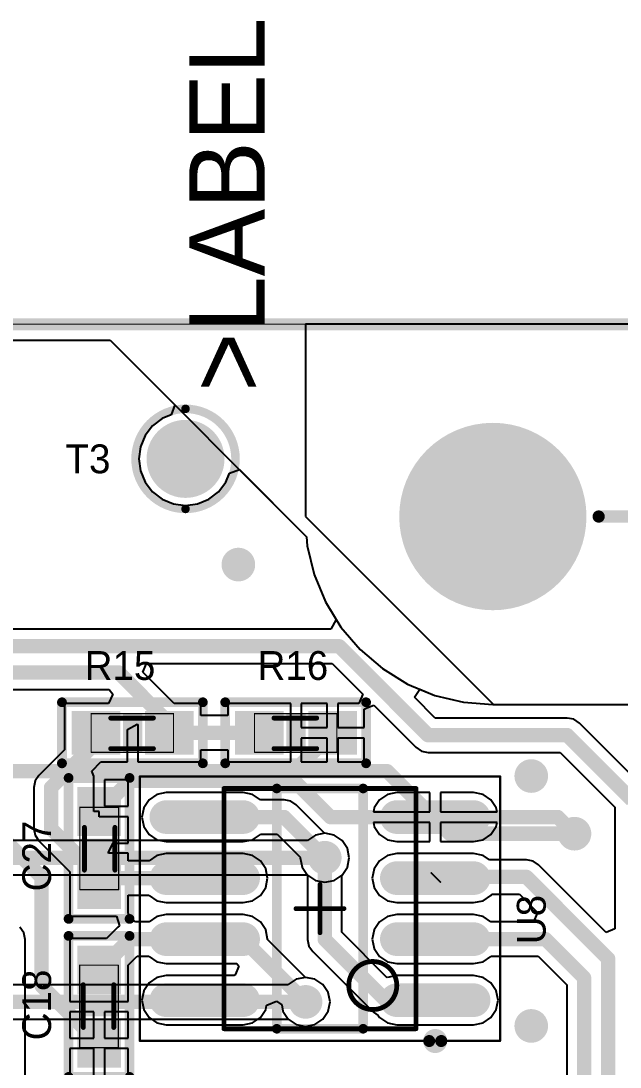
# Model space of a CAD drawing. Header units: millimetres. Extents: x 59 to 152, y 30 to 146.
# Drawn here: x 126.17 to 138.65, y 124.54 to 146.31 of the extents above; entities that cross this region are included whole.
import ezdxf

# ---------------------------------------------------------------- set-up
doc = ezdxf.new("R2010")
doc.units = ezdxf.units.MM
for name, color, linetype in [('BottomLayer', 5, 'Continuous'), ('BottomSolder', 6, 'Continuous'), ('KeepOutLayer', 6, 'Continuous'), ('Mechanical1', 6, 'Continuous'), ('Mechanical13', 56, 'Continuous'), ('Mechanical15', 56, 'Continuous'), ('Mechanical16', 56, 'Continuous'), ('Mechanical3', 76, 'Continuous'), ('Mechanical6', 56, 'Continuous'), ('MultiLayer', 9, 'Continuous'), ('PadHoleLayer', 156, 'Continuous'), ('TopLayer', 1, 'Continuous'), ('TopOverlay', 2, 'Continuous'), ('TopPaste', 8, 'Continuous'), ('TopSolder', 216, 'Continuous'), ('ViaHoleLayer', 16, 'Continuous')]:
    doc.layers.add(name, color=color, linetype=linetype)

# ---------------------------------------------------------------- blocks, each defined once
blk = doc.blocks.new('C0603_190')
at = {"layer": 'Mechanical16'}
for points, const_width in [([(-0.85, 0.406), (0.864, 0.406)], 0.0254), ([(-0.85, 0.406), (-0.85, -0.4)], 0.0254), ([(-0.432, 0.33), (0.457, 0.33)], 0.102), ([(0.864, 0.406), (0.864, -0.4)], 0.0254), ([(-0.85, -0.4), (0.864, -0.4)], 0.0254), ([(-0.432, -0.306), (0.457, -0.306)], 0.102)]:
    blk.add_lwpolyline(points, dxfattribs=dict(at, const_width=const_width))
for points, const_width in [([(-0.856, 0.406, 1), (-0.844, 0.406, 1)], 0.0127), ([(-0.856, 0.406, 1), (-0.844, 0.406, 1)], 0.0127), ([(-0.457, 0.33, 1), (-0.407, 0.33, 1)], 0.0508), ([(0.432, 0.33, 1), (0.483, 0.33, 1)], 0.0508), ([(0.857, 0.406, 1), (0.87, 0.406, 1)], 0.0127), ([(0.857, 0.406, 1), (0.87, 0.406, 1)], 0.0127), ([(-0.856, -0.4, 1), (-0.844, -0.4, 1)], 0.0127), ([(-0.856, -0.4, 1), (-0.844, -0.4, 1)], 0.0127), ([(-0.457, -0.306, 1), (-0.407, -0.306, 1)], 0.0508), ([(0.432, -0.306, 1), (0.483, -0.306, 1)], 0.0508), ([(0.857, -0.4, 1), (0.87, -0.4, 1)], 0.0127), ([(0.857, -0.4, 1), (0.87, -0.4, 1)], 0.0127)]:
    blk.add_lwpolyline(points, format="xyb", close=True, dxfattribs=dict(at, const_width=const_width))
for points in [[(-0.837, -0.4), (-0.431, -0.4), (-0.837, 0.406), (-0.431, 0.406)], [(0.433, -0.4), (0.839, -0.4), (0.433, 0.406), (0.839, 0.406)]]:
    blk.add_solid(points, dxfattribs=at)
at = {"layer": 'Mechanical6'}
blk.add_solid([(-0.2, -0.4), (0.203, -0.4), (-0.2, 0.406), (0.203, 0.406)], dxfattribs=at)
at = {"layer": 'TopLayer'}
for points in [[(-1.219, -0.406), (-0.305, -0.406), (-1.219, 0.406), (-0.305, 0.406)], [(0.305, -0.406), (1.219, -0.406), (0.305, 0.406), (1.219, 0.406)]]:
    blk.add_solid(points, dxfattribs=at)
at = {"layer": 'TopOverlay', "const_width": 0.203}
for points in [[(-1.46, 0.635), (1.473, 0.635)], [(-1.46, 0.635), (-1.46, -0.635)], [(1.473, 0.635), (1.473, -0.635)], [(-1.46, -0.635), (1.473, -0.635)]]:
    blk.add_lwpolyline(points, dxfattribs=at)
at = {"layer": 'TopOverlay', "const_width": 0.102}
for points in [[(-1.511, 0.635, 1), (-1.41, 0.635, 1)], [(-1.511, 0.635, 1), (-1.41, 0.635, 1)], [(1.422, 0.635, 1), (1.524, 0.635, 1)], [(1.422, 0.635, 1), (1.524, 0.635, 1)], [(-1.511, -0.635, 1), (-1.41, -0.635, 1)], [(-1.511, -0.635, 1), (-1.41, -0.635, 1)], [(1.422, -0.635, 1), (1.524, -0.635, 1)], [(1.422, -0.635, 1), (1.524, -0.635, 1)]]:
    blk.add_lwpolyline(points, format="xyb", close=True, dxfattribs=at)
at = {"layer": 'TopPaste'}
for points in [[(-1.219, -0.406), (-0.305, -0.406), (-1.219, 0.406), (-0.305, 0.406)], [(0.305, -0.406), (1.219, -0.406), (0.305, 0.406), (1.219, 0.406)]]:
    blk.add_solid(points, dxfattribs=at)
at = {"layer": 'TopSolder'}
for points in [[(-1.269, -0.456), (-0.255, -0.456), (-1.269, 0.456), (-0.255, 0.456)], [(0.255, -0.456), (1.269, -0.456), (0.255, 0.456), (1.269, 0.456)]]:
    blk.add_solid(points, dxfattribs=at)
blk = doc.blocks.new('C0603_199')
at = {"layer": 'Mechanical16'}
for points, const_width in [([(0.864, 0.406), (-0.85, 0.406)], 0.0254), ([(-0.85, -0.4), (-0.85, 0.406)], 0.0254), ([(0.457, 0.33), (-0.432, 0.33)], 0.102), ([(0.864, -0.4), (0.864, 0.406)], 0.0254), ([(0.864, -0.4), (-0.85, -0.4)], 0.0254), ([(0.457, -0.306), (-0.432, -0.306)], 0.102)]:
    blk.add_lwpolyline(points, dxfattribs=dict(at, const_width=const_width))
for points, const_width in [([(-0.856, 0.406, 1), (-0.844, 0.406, 1)], 0.0127), ([(-0.856, 0.406, 1), (-0.844, 0.406, 1)], 0.0127), ([(-0.457, 0.33, 1), (-0.407, 0.33, 1)], 0.0508), ([(0.432, 0.33, 1), (0.483, 0.33, 1)], 0.0508), ([(0.857, 0.406, 1), (0.87, 0.406, 1)], 0.0127), ([(0.857, 0.406, 1), (0.87, 0.406, 1)], 0.0127), ([(-0.856, -0.4, 1), (-0.844, -0.4, 1)], 0.0127), ([(-0.856, -0.4, 1), (-0.844, -0.4, 1)], 0.0127), ([(-0.457, -0.306, 1), (-0.407, -0.306, 1)], 0.0508), ([(0.432, -0.306, 1), (0.483, -0.306, 1)], 0.0508), ([(0.857, -0.4, 1), (0.87, -0.4, 1)], 0.0127), ([(0.857, -0.4, 1), (0.87, -0.4, 1)], 0.0127)]:
    blk.add_lwpolyline(points, format="xyb", close=True, dxfattribs=dict(at, const_width=const_width))
for points in [[(-0.838, -0.399), (-0.432, -0.399), (-0.838, 0.408), (-0.432, 0.408)], [(0.432, -0.399), (0.838, -0.399), (0.432, 0.408), (0.838, 0.408)]]:
    blk.add_solid(points, dxfattribs=at)
at = {"layer": 'Mechanical6'}
blk.add_solid([(-0.2, -0.4), (0.203, -0.4), (-0.2, 0.406), (0.203, 0.406)], dxfattribs=at)
at = {"layer": 'TopLayer'}
for points in [[(-1.219, -0.406), (-0.305, -0.406), (-1.219, 0.406), (-0.305, 0.406)], [(0.305, -0.406), (1.219, -0.406), (0.305, 0.406), (1.219, 0.406)]]:
    blk.add_solid(points, dxfattribs=at)
at = {"layer": 'TopOverlay', "const_width": 0.203}
for points in [[(1.473, 0.635), (-1.46, 0.635)], [(-1.46, -0.635), (-1.46, 0.635)], [(1.473, -0.635), (1.473, 0.635)], [(1.473, -0.635), (-1.46, -0.635)]]:
    blk.add_lwpolyline(points, dxfattribs=at)
at = {"layer": 'TopOverlay', "const_width": 0.102}
for points in [[(-1.511, 0.635, 1), (-1.41, 0.635, 1)], [(-1.511, 0.635, 1), (-1.41, 0.635, 1)], [(1.422, 0.635, 1), (1.524, 0.635, 1)], [(1.422, 0.635, 1), (1.524, 0.635, 1)], [(-1.511, -0.635, 1), (-1.41, -0.635, 1)], [(-1.511, -0.635, 1), (-1.41, -0.635, 1)], [(1.422, -0.635, 1), (1.524, -0.635, 1)], [(1.422, -0.635, 1), (1.524, -0.635, 1)]]:
    blk.add_lwpolyline(points, format="xyb", close=True, dxfattribs=at)
at = {"layer": 'TopPaste'}
for points in [[(-1.219, -0.406), (-0.305, -0.406), (-1.219, 0.406), (-0.305, 0.406)], [(0.305, -0.406), (1.219, -0.406), (0.305, 0.406), (1.219, 0.406)]]:
    blk.add_solid(points, dxfattribs=at)
at = {"layer": 'TopSolder'}
for points in [[(-1.269, -0.456), (-0.255, -0.456), (-1.269, 0.456), (-0.255, 0.456)], [(0.255, -0.456), (1.269, -0.456), (0.255, 0.456), (1.269, 0.456)]]:
    blk.add_solid(points, dxfattribs=at)
blk = doc.blocks.new('R0603_267')
at = {"layer": 'Mechanical16'}
for points, const_width in [([(-0.85, 0.406), (-0.85, -0.4)], 0.0254), ([(0.864, 0.406), (-0.85, 0.406)], 0.0254), ([(0.457, 0.33), (-0.432, 0.33)], 0.102), ([(0.864, 0.406), (0.864, -0.4)], 0.0254), ([(0.864, -0.4), (-0.85, -0.4)], 0.0254), ([(0.457, -0.306), (-0.432, -0.306)], 0.102)]:
    blk.add_lwpolyline(points, dxfattribs=dict(at, const_width=const_width))
for points, const_width in [([(-0.856, 0.406, 1), (-0.844, 0.406, 1)], 0.0127), ([(-0.856, 0.406, 1), (-0.844, 0.406, 1)], 0.0127), ([(-0.457, 0.33, 1), (-0.407, 0.33, 1)], 0.0508), ([(0.432, 0.33, 1), (0.483, 0.33, 1)], 0.0508), ([(0.857, 0.406, 1), (0.87, 0.406, 1)], 0.0127), ([(0.857, 0.406, 1), (0.87, 0.406, 1)], 0.0127), ([(-0.856, -0.4, 1), (-0.844, -0.4, 1)], 0.0127), ([(-0.856, -0.4, 1), (-0.844, -0.4, 1)], 0.0127), ([(-0.457, -0.306, 1), (-0.407, -0.306, 1)], 0.0508), ([(0.432, -0.306, 1), (0.483, -0.306, 1)], 0.0508), ([(0.857, -0.4, 1), (0.87, -0.4, 1)], 0.0127), ([(0.857, -0.4, 1), (0.87, -0.4, 1)], 0.0127)]:
    blk.add_lwpolyline(points, format="xyb", close=True, dxfattribs=dict(at, const_width=const_width))
for points in [[(-0.838, -0.399), (-0.431, -0.399), (-0.838, 0.407), (-0.431, 0.407)], [(0.432, -0.399), (0.839, -0.399), (0.432, 0.407), (0.839, 0.407)]]:
    blk.add_solid(points, dxfattribs=at)
at = {"layer": 'Mechanical6'}
blk.add_solid([(-0.2, -0.4), (0.203, -0.4), (-0.2, 0.406), (0.203, 0.406)], dxfattribs=at)
at = {"layer": 'TopLayer'}
for points in [[(-1.219, -0.406), (-0.305, -0.406), (-1.219, 0.406), (-0.305, 0.406)], [(0.305, -0.406), (1.219, -0.406), (0.305, 0.406), (1.219, 0.406)]]:
    blk.add_solid(points, dxfattribs=at)
at = {"layer": 'TopOverlay', "const_width": 0.203}
for points in [[(-1.46, 0.635), (-1.46, -0.635)], [(1.473, 0.635), (-1.46, 0.635)], [(1.473, 0.635), (1.473, -0.635)], [(1.473, -0.635), (-1.46, -0.635)]]:
    blk.add_lwpolyline(points, dxfattribs=at)
at = {"layer": 'TopOverlay', "const_width": 0.102}
for points in [[(-1.511, 0.635, 1), (-1.41, 0.635, 1)], [(-1.511, 0.635, 1), (-1.41, 0.635, 1)], [(1.422, 0.635, 1), (1.524, 0.635, 1)], [(1.422, 0.635, 1), (1.524, 0.635, 1)], [(-1.511, -0.635, 1), (-1.41, -0.635, 1)], [(-1.511, -0.635, 1), (-1.41, -0.635, 1)], [(1.422, -0.635, 1), (1.524, -0.635, 1)], [(1.422, -0.635, 1), (1.524, -0.635, 1)]]:
    blk.add_lwpolyline(points, format="xyb", close=True, dxfattribs=at)
at = {"layer": 'TopPaste'}
for points in [[(-1.219, -0.406), (-0.305, -0.406), (-1.219, 0.406), (-0.305, 0.406)], [(0.305, -0.406), (1.219, -0.406), (0.305, 0.406), (1.219, 0.406)]]:
    blk.add_solid(points, dxfattribs=at)
at = {"layer": 'TopSolder'}
for points in [[(-1.269, -0.456), (-0.255, -0.456), (-1.269, 0.456), (-0.255, 0.456)], [(0.255, -0.456), (1.269, -0.456), (0.255, 0.456), (1.269, 0.456)]]:
    blk.add_solid(points, dxfattribs=at)
blk = doc.blocks.new('R0603_268')
at = {"layer": 'Mechanical16'}
for points, const_width in [([(-0.85, 0.406), (-0.85, -0.4)], 0.0254), ([(0.864, 0.406), (-0.85, 0.406)], 0.0254), ([(0.457, 0.33), (-0.432, 0.33)], 0.102), ([(0.864, 0.406), (0.864, -0.4)], 0.0254), ([(0.864, -0.4), (-0.85, -0.4)], 0.0254), ([(0.457, -0.306), (-0.432, -0.306)], 0.102)]:
    blk.add_lwpolyline(points, dxfattribs=dict(at, const_width=const_width))
for points, const_width in [([(-0.856, 0.406, 1), (-0.844, 0.406, 1)], 0.0127), ([(-0.856, 0.406, 1), (-0.844, 0.406, 1)], 0.0127), ([(-0.457, 0.33, 1), (-0.407, 0.33, 1)], 0.0508), ([(0.432, 0.33, 1), (0.483, 0.33, 1)], 0.0508), ([(0.857, 0.406, 1), (0.87, 0.406, 1)], 0.0127), ([(0.857, 0.406, 1), (0.87, 0.406, 1)], 0.0127), ([(-0.856, -0.4, 1), (-0.844, -0.4, 1)], 0.0127), ([(-0.856, -0.4, 1), (-0.844, -0.4, 1)], 0.0127), ([(-0.457, -0.306, 1), (-0.407, -0.306, 1)], 0.0508), ([(0.432, -0.306, 1), (0.483, -0.306, 1)], 0.0508), ([(0.857, -0.4, 1), (0.87, -0.4, 1)], 0.0127), ([(0.857, -0.4, 1), (0.87, -0.4, 1)], 0.0127)]:
    blk.add_lwpolyline(points, format="xyb", close=True, dxfattribs=dict(at, const_width=const_width))
for points in [[(-0.838, -0.4), (-0.432, -0.4), (-0.838, 0.406), (-0.432, 0.406)], [(0.432, -0.4), (0.838, -0.4), (0.432, 0.406), (0.838, 0.406)]]:
    blk.add_solid(points, dxfattribs=at)
at = {"layer": 'Mechanical6'}
blk.add_solid([(-0.2, -0.4), (0.203, -0.4), (-0.2, 0.406), (0.203, 0.406)], dxfattribs=at)
at = {"layer": 'TopLayer'}
for points in [[(-1.219, -0.406), (-0.305, -0.406), (-1.219, 0.406), (-0.305, 0.406)], [(0.305, -0.406), (1.219, -0.406), (0.305, 0.406), (1.219, 0.406)]]:
    blk.add_solid(points, dxfattribs=at)
at = {"layer": 'TopOverlay', "const_width": 0.203}
for points in [[(-1.46, 0.635), (-1.46, -0.635)], [(1.473, 0.635), (-1.46, 0.635)], [(1.473, 0.635), (1.473, -0.635)], [(1.473, -0.635), (-1.46, -0.635)]]:
    blk.add_lwpolyline(points, dxfattribs=at)
at = {"layer": 'TopOverlay', "const_width": 0.102}
for points in [[(-1.511, 0.635, 1), (-1.41, 0.635, 1)], [(-1.511, 0.635, 1), (-1.41, 0.635, 1)], [(1.422, 0.635, 1), (1.524, 0.635, 1)], [(1.422, 0.635, 1), (1.524, 0.635, 1)], [(-1.511, -0.635, 1), (-1.41, -0.635, 1)], [(-1.511, -0.635, 1), (-1.41, -0.635, 1)], [(1.422, -0.635, 1), (1.524, -0.635, 1)], [(1.422, -0.635, 1), (1.524, -0.635, 1)]]:
    blk.add_lwpolyline(points, format="xyb", close=True, dxfattribs=at)
at = {"layer": 'TopPaste'}
for points in [[(-1.219, -0.406), (-0.305, -0.406), (-1.219, 0.406), (-0.305, 0.406)], [(0.305, -0.406), (1.219, -0.406), (0.305, 0.406), (1.219, 0.406)]]:
    blk.add_solid(points, dxfattribs=at)
at = {"layer": 'TopSolder'}
for points in [[(-1.269, -0.456), (-0.255, -0.456), (-1.269, 0.456), (-0.255, 0.456)], [(0.255, -0.456), (1.269, -0.456), (0.255, 0.456), (1.269, 0.456)]]:
    blk.add_solid(points, dxfattribs=at)
blk = doc.blocks.new('SMD_15R_303')
at = {"layer": 'TopLayer', "const_width": 0.762}
blk.add_lwpolyline([(-0.381, 0, 1), (0.381, 0, 1)], format="xyb", close=True, dxfattribs=at)
at = {"layer": 'TopOverlay'}
for points, const_width in [([(1.041, 0, 1), (-1.041, 0, 1)], 0.178), ([(-1.086, 0, 1), (-0.997, 0, 1)], 0.0889), ([(0.997, 0, 1), (1.086, 0, 1)], 0.0889)]:
    blk.add_lwpolyline(points, format="xyb", close=True, dxfattribs=dict(at, const_width=const_width))
at = {"layer": 'TopPaste', "const_width": 0.762}
blk.add_lwpolyline([(-0.381, 0, 1), (0.381, 0, 1)], format="xyb", close=True, dxfattribs=at)
at = {"layer": 'TopSolder', "const_width": 0.812}
blk.add_lwpolyline([(-0.406, 0, 1), (0.406, 0, 1)], format="xyb", close=True, dxfattribs=at)
at = {"layer": 'Mechanical3'}
blk.add_text('>LABEL', height=1.5748, dxfattribs=at).set_placement((1.397, -1.651))
blk = doc.blocks.new('ADI_R_8_N_310')
at = {"layer": 'Mechanical13', "const_width": 0.1}
for points in [[(2, 2.5), (-2, 2.5)], [(-2, 2.5), (-2, -2.5)], [(2, 2.5), (2, -2.5)], [(2, -2.5), (-2, -2.5)]]:
    blk.add_lwpolyline(points, dxfattribs=at)
at = {"layer": 'Mechanical13'}
for points, const_width in [([(-2.025, 2.5, 1), (-1.975, 2.5, 1)], 0.05), ([(-2.025, 2.5, 1), (-1.975, 2.5, 1)], 0.05), ([(1.975, 2.5, 1), (2.025, 2.5, 1)], 0.05), ([(1.975, 2.5, 1), (2.025, 2.5, 1)], 0.05), ([(-0.6, 1.6, 1), (-1.6, 1.6, 1)], 0.1), ([(-1.625, 1.6, 1), (-1.575, 1.6, 1)], 0.05), ([(-0.625, 1.6, 1), (-0.575, 1.6, 1)], 0.05), ([(-2.025, -2.5, 1), (-1.975, -2.5, 1)], 0.05), ([(-2.025, -2.5, 1), (-1.975, -2.5, 1)], 0.05), ([(1.975, -2.5, 1), (2.025, -2.5, 1)], 0.05), ([(1.975, -2.5, 1), (2.025, -2.5, 1)], 0.05)]:
    blk.add_lwpolyline(points, format="xyb", close=True, dxfattribs=dict(at, const_width=const_width))
at = {"layer": 'Mechanical15'}
for points, const_width in [([(3.75, 2.75), (-3.75, 2.75)], 0.05), ([(-3.75, 2.75), (-3.75, -2.75)], 0.05), ([(3.75, 2.75), (3.75, -2.75)], 0.05), ([(0, 0.5), (0, -0.5)], 0.1), ([(0.5, 0), (-0.5, 0)], 0.1), ([(3.75, -2.75), (-3.75, -2.75)], 0.05)]:
    blk.add_lwpolyline(points, dxfattribs=dict(at, const_width=const_width))
for points, const_width in [([(-3.762, 2.75, 1), (-3.738, 2.75, 1)], 0.025), ([(-3.762, 2.75, 1), (-3.738, 2.75, 1)], 0.025), ([(3.738, 2.75, 1), (3.762, 2.75, 1)], 0.025), ([(3.738, 2.75, 1), (3.762, 2.75, 1)], 0.025), ([(-0.025, 0.5, 1), (0.025, 0.5, 1)], 0.05), ([(-0.525, 0, 1), (-0.475, 0, 1)], 0.05), ([(0.475, 0, 1), (0.525, 0, 1)], 0.05), ([(-0.025, -0.5, 1), (0.025, -0.5, 1)], 0.05), ([(-3.762, -2.75, 1), (-3.738, -2.75, 1)], 0.025), ([(-3.762, -2.75, 1), (-3.738, -2.75, 1)], 0.025), ([(3.738, -2.75, 1), (3.762, -2.75, 1)], 0.025), ([(3.738, -2.75, 1), (3.762, -2.75, 1)], 0.025)]:
    blk.add_lwpolyline(points, format="xyb", close=True, dxfattribs=dict(at, const_width=const_width))
at = {"layer": 'TopLayer', "const_width": 0.6}
for points in [[(-3.2, 1.905), (-1.6, 1.905)], [(1.6, 1.905), (3.2, 1.905)], [(-3.2, 0.635), (-1.6, 0.635)], [(1.6, 0.635), (3.2, 0.635)], [(-3.2, -0.635), (-1.6, -0.635)], [(1.6, -0.635), (3.2, -0.635)], [(-3.2, -1.905), (-1.6, -1.905)], [(1.6, -1.905), (3.2, -1.905)]]:
    blk.add_lwpolyline(points, dxfattribs=at)
at = {"layer": 'TopLayer', "const_width": 0.3}
for points in [[(-3.35, 1.905, 1), (-3.05, 1.905, 1)], [(-1.75, 1.905, 1), (-1.45, 1.905, 1)], [(1.45, 1.905, 1), (1.75, 1.905, 1)], [(3.05, 1.905, 1), (3.35, 1.905, 1)], [(-3.35, 0.635, 1), (-3.05, 0.635, 1)], [(-1.75, 0.635, 1), (-1.45, 0.635, 1)], [(1.45, 0.635, 1), (1.75, 0.635, 1)], [(3.05, 0.635, 1), (3.35, 0.635, 1)], [(-3.35, -0.635, 1), (-3.05, -0.635, 1)], [(-1.75, -0.635, 1), (-1.45, -0.635, 1)], [(1.45, -0.635, 1), (1.75, -0.635, 1)], [(3.05, -0.635, 1), (3.35, -0.635, 1)], [(-3.35, -1.905, 1), (-3.05, -1.905, 1)], [(-1.75, -1.905, 1), (-1.45, -1.905, 1)], [(1.45, -1.905, 1), (1.75, -1.905, 1)], [(3.05, -1.905, 1), (3.35, -1.905, 1)]]:
    blk.add_lwpolyline(points, format="xyb", close=True, dxfattribs=at)
at = {"layer": 'TopOverlay'}
for points, const_width in [([(-2.275, 2.755, 1), (-2.525, 2.755, 1)], 0.25), ([(-2.588, 2.755, 1), (-2.463, 2.755, 1)], 0.125), ([(-2.337, 2.755, 1), (-2.213, 2.755, 1)], 0.125), ([(-0.95, 2.5, 1), (-0.85, 2.5, 1)], 0.1), ([(-0.95, 2.5, 1), (-0.85, 2.5, 1)], 0.1), ([(0.85, 2.5, 1), (0.95, 2.5, 1)], 0.1), ([(0.85, 2.5, 1), (0.95, 2.5, 1)], 0.1), ([(-0.95, -2.5, 1), (-0.85, -2.5, 1)], 0.1), ([(-0.95, -2.5, 1), (-0.85, -2.5, 1)], 0.1), ([(0.85, -2.5, 1), (0.95, -2.5, 1)], 0.1), ([(0.85, -2.5, 1), (0.95, -2.5, 1)], 0.1)]:
    blk.add_lwpolyline(points, format="xyb", close=True, dxfattribs=dict(at, const_width=const_width))
at = {"layer": 'TopOverlay', "const_width": 0.2}
for points in [[(0.9, 2.5), (-0.9, 2.5)], [(-0.9, 2.5), (-0.9, -2.5)], [(0.9, 2.5), (0.9, -2.5)], [(0.9, -2.5), (-0.9, -2.5)]]:
    blk.add_lwpolyline(points, dxfattribs=at)
at = {"layer": 'TopPaste', "const_width": 0.6}
for points in [[(-3.2, 1.905), (-1.6, 1.905)], [(1.6, 1.905), (3.2, 1.905)], [(-3.2, 0.635), (-1.6, 0.635)], [(1.6, 0.635), (3.2, 0.635)], [(-3.2, -0.635), (-1.6, -0.635)], [(1.6, -0.635), (3.2, -0.635)], [(-3.2, -1.905), (-1.6, -1.905)], [(1.6, -1.905), (3.2, -1.905)]]:
    blk.add_lwpolyline(points, dxfattribs=at)
at = {"layer": 'TopPaste', "const_width": 0.3}
for points in [[(-3.35, 1.905, 1), (-3.05, 1.905, 1)], [(-1.75, 1.905, 1), (-1.45, 1.905, 1)], [(1.45, 1.905, 1), (1.75, 1.905, 1)], [(3.05, 1.905, 1), (3.35, 1.905, 1)], [(-3.35, 0.635, 1), (-3.05, 0.635, 1)], [(-1.75, 0.635, 1), (-1.45, 0.635, 1)], [(1.45, 0.635, 1), (1.75, 0.635, 1)], [(3.05, 0.635, 1), (3.35, 0.635, 1)], [(-3.35, -0.635, 1), (-3.05, -0.635, 1)], [(-1.75, -0.635, 1), (-1.45, -0.635, 1)], [(1.45, -0.635, 1), (1.75, -0.635, 1)], [(3.05, -0.635, 1), (3.35, -0.635, 1)], [(-3.35, -1.905, 1), (-3.05, -1.905, 1)], [(-1.75, -1.905, 1), (-1.45, -1.905, 1)], [(1.45, -1.905, 1), (1.75, -1.905, 1)], [(3.05, -1.905, 1), (3.35, -1.905, 1)]]:
    blk.add_lwpolyline(points, format="xyb", close=True, dxfattribs=at)
at = {"layer": 'TopSolder', "const_width": 0.7}
for points in [[(-3.2, 1.905), (-1.6, 1.905)], [(1.6, 1.905), (3.2, 1.905)], [(-3.2, 0.635), (-1.6, 0.635)], [(1.6, 0.635), (3.2, 0.635)], [(-3.2, -0.635), (-1.6, -0.635)], [(1.6, -0.635), (3.2, -0.635)], [(-3.2, -1.905), (-1.6, -1.905)], [(1.6, -1.905), (3.2, -1.905)]]:
    blk.add_lwpolyline(points, dxfattribs=at)
at = {"layer": 'TopSolder', "const_width": 0.35}
for points in [[(-3.375, 1.905, 1), (-3.025, 1.905, 1)], [(-1.775, 1.905, 1), (-1.425, 1.905, 1)], [(1.425, 1.905, 1), (1.775, 1.905, 1)], [(3.025, 1.905, 1), (3.375, 1.905, 1)], [(-3.375, 0.635, 1), (-3.025, 0.635, 1)], [(-1.775, 0.635, 1), (-1.425, 0.635, 1)], [(1.425, 0.635, 1), (1.775, 0.635, 1)], [(3.025, 0.635, 1), (3.375, 0.635, 1)], [(-3.375, -0.635, 1), (-3.025, -0.635, 1)], [(-1.775, -0.635, 1), (-1.425, -0.635, 1)], [(1.425, -0.635, 1), (1.775, -0.635, 1)], [(3.025, -0.635, 1), (3.375, -0.635, 1)], [(-3.375, -1.905, 1), (-3.025, -1.905, 1)], [(-1.775, -1.905, 1), (-1.425, -1.905, 1)], [(1.425, -1.905, 1), (1.775, -1.905, 1)], [(3.025, -1.905, 1), (3.375, -1.905, 1)]]:
    blk.add_lwpolyline(points, format="xyb", close=True, dxfattribs=at)

msp = doc.modelspace()

# ---------------------------------------------------------------- linework, layer by layer
at = {"layer": 'BottomLayer'}
for p, q in [((140, 140), (132.1, 140)), ((132.1, 140), (132.1, 136)), ((70.9, 139.667), (128.033, 139.667)), ((128.033, 139.667), (132.121, 135.579)), ((132.1, 136), (136, 132.1)), ((132.121, 135.579), (132.136, 135.388)), ((132.136, 135.388), (132.279, 134.791)), ((132.279, 134.791), (132.514, 134.224)), ((132.514, 134.224), (132.835, 133.701)), ((132.835, 133.701), (133.234, 133.234)), ((133.234, 133.234), (133.701, 132.835)), ((133.701, 132.835), (134.224, 132.514)), ((134.224, 132.514), (134.791, 132.279)), ((134.791, 132.279), (135.388, 132.136)), ((135.388, 132.136), (136, 132.088)), ((136, 132.1), (136, 132.088)), ((136, 132.088), (139.988, 132.088)), ((136, 132.088), (139.1, 132.088)), ((132.305, 129.371), (132.14, 129.26)), ((132.5, 129.41), (132.305, 129.371)), ((132.695, 129.371), (132.5, 129.41)), ((132.86, 129.26), (132.695, 129.371)), ((132.137, 129.257), (120.763, 129.257)), ((132.14, 129.26), (132.137, 129.257)), ((132.971, 129.095), (132.86, 129.26)), ((133.01, 128.9), (132.971, 129.095)), ((132.971, 128.705), (133.01, 128.9)), ((132.86, 128.54), (132.971, 128.705)), ((120.763, 128.543), (132.137, 128.543)), ((132.137, 128.543), (132.14, 128.54)), ((132.14, 128.54), (132.305, 128.429)), ((132.695, 128.429), (132.86, 128.54)), ((132.305, 128.429), (132.5, 128.39)), ((132.5, 128.39), (132.695, 128.429)), ((131.905, 126.371), (131.74, 126.26)), ((132.1, 126.41), (131.905, 126.371)), ((132.295, 126.371), (132.1, 126.41)), ((132.46, 126.26), (132.295, 126.371)), ((131.737, 126.257), (120.263, 126.257)), ((131.74, 126.26), (131.737, 126.257)), ((132.571, 126.095), (132.46, 126.26)), ((132.61, 125.9), (132.571, 126.095)), ((132.571, 125.705), (132.61, 125.9)), ((132.46, 125.54), (132.571, 125.705)), ((120.263, 125.543), (131.737, 125.543)), ((131.737, 125.543), (131.74, 125.54)), ((131.74, 125.54), (131.905, 125.429)), ((131.905, 125.429), (132.1, 125.39)), ((132.1, 125.39), (132.295, 125.429)), ((132.295, 125.429), (132.46, 125.54))]:
    msp.add_line(p, q, dxfattribs=at)
for points, const_width in [([(135.05, 136, 1), (136.95, 136, 1)], 1.9), ([(130.55, 135, 1), (130.85, 135, 1)], 0.3), ([(133.725, 130.7, 1), (133.875, 130.7, 1)], 0.15), ([(133.725, 130.7, 1), (133.875, 130.7, 1)], 0.15), ([(136.65, 130.6, 1), (136.95, 130.6, 1)], 0.3), ([(135.025, 129.4, 1), (135.175, 129.4, 1)], 0.15), ([(135.025, 129.4, 1), (135.175, 129.4, 1)], 0.15), ([(137.55, 129.4, 1), (137.85, 129.4, 1)], 0.3), ([(137.625, 129.4, 1), (137.775, 129.4, 1)], 0.15), ([(132.35, 128.9, 1), (132.65, 128.9, 1)], 0.3), ([(132.425, 128.9, 1), (132.575, 128.9, 1)], 0.15), ([(131.95, 125.9, 1), (132.25, 125.9, 1)], 0.3), ([(132.025, 125.9, 1), (132.175, 125.9, 1)], 0.15), ([(136.65, 125.4, 1), (136.95, 125.4, 1)], 0.3)]:
    msp.add_lwpolyline(points, format="xyb", close=True, dxfattribs=dict(at, const_width=const_width))
at = {"layer": 'BottomLayer', "const_width": 0.3}
for points in [[(124.6, 130.7), (133.8, 130.7)], [(133.8, 130.7), (135.1, 129.4)], [(135.1, 129.4), (137.7, 129.4)], [(120.4, 128.9), (132.5, 128.9)], [(119.9, 125.9), (132.1, 125.9)]]:
    msp.add_lwpolyline(points, dxfattribs=at)
at = {"layer": 'BottomSolder'}
for points, const_width in [([(135.025, 136, 1), (136.975, 136, 1)], 1.95), ([(130.525, 135, 1), (130.875, 135, 1)], 0.35), ([(136.625, 130.6, 1), (136.975, 130.6, 1)], 0.35), ([(137.525, 129.4, 1), (137.875, 129.4, 1)], 0.35), ([(132.325, 128.9, 1), (132.675, 128.9, 1)], 0.35), ([(131.925, 125.9, 1), (132.275, 125.9, 1)], 0.35), ([(136.625, 125.4, 1), (136.975, 125.4, 1)], 0.35)]:
    msp.add_lwpolyline(points, format="xyb", close=True, dxfattribs=dict(at, const_width=const_width))
at = {"layer": 'KeepOutLayer', "const_width": 0.254}
msp.add_lwpolyline([(60, 140), (140, 140)], dxfattribs=at)
at = {"layer": 'Mechanical1', "const_width": 0.02}
msp.add_lwpolyline([(85, 140), (140, 140)], dxfattribs=at)
at = {"layer": 'Mechanical13', "const_width": 0.254}
msp.add_lwpolyline([(138.204, 136), (147.254, 136)], dxfattribs=at)
at = {"layer": 'Mechanical13', "const_width": 0.127}
msp.add_lwpolyline([(138.14, 136, 1), (138.267, 136, 1)], format="xyb", close=True, dxfattribs=at)
at = {"layer": 'MultiLayer'}
for points, const_width in [([(135.05, 136, 1), (136.95, 136, 1)], 1.9), ([(130.55, 135, 1), (130.85, 135, 1)], 0.3), ([(136.65, 130.6, 1), (136.95, 130.6, 1)], 0.3), ([(137.55, 129.4, 1), (137.85, 129.4, 1)], 0.3), ([(132.35, 128.9, 1), (132.65, 128.9, 1)], 0.3), ([(131.95, 125.9, 1), (132.25, 125.9, 1)], 0.3), ([(136.65, 125.4, 1), (136.95, 125.4, 1)], 0.3)]:
    msp.add_lwpolyline(points, format="xyb", close=True, dxfattribs=dict(at, const_width=const_width))
at = {"layer": 'PadHoleLayer', "const_width": 1.7}
msp.add_lwpolyline([(135.15, 136, 1), (136.85, 136, 1)], format="xyb", close=True, dxfattribs=at)
at = {"layer": 'TopLayer'}
for p, q in [((140, 140), (132.1, 140)), ((132.1, 140), (132.1, 136)), ((70.9, 139.667), (128.033, 139.667)), ((128.033, 139.667), (129.378, 138.322)), ((129.378, 138.322), (129.3, 138.117)), ((129.115, 138.04), (128.914, 137.886)), ((129.3, 138.117), (129.115, 138.04)), ((128.914, 137.886), (128.76, 137.685)), ((128.76, 137.685), (128.663, 137.451)), ((128.663, 137.451), (128.63, 137.2)), ((128.63, 137.2), (128.663, 136.949)), ((128.663, 136.949), (128.76, 136.715)), ((130.517, 136.9), (130.722, 136.978)), ((130.722, 136.978), (132.121, 135.579)), ((128.76, 136.715), (128.914, 136.514)), ((130.286, 136.514), (130.44, 136.715)), ((130.44, 136.715), (130.517, 136.9)), ((128.914, 136.514), (129.115, 136.36)), ((130.085, 136.36), (130.286, 136.514)), ((129.115, 136.36), (129.349, 136.263)), ((129.851, 136.263), (130.085, 136.36)), ((129.349, 136.263), (129.6, 136.23)), ((129.6, 136.23), (129.851, 136.263)), ((132.1, 136), (136, 132.1)), ((132.121, 135.579), (132.136, 135.388)), ((132.136, 135.388), (132.279, 134.791)), ((132.279, 134.791), (132.514, 134.224)), ((132.514, 134.224), (132.739, 133.857)), ((132.739, 133.857), (132.627, 133.657)), ((132.627, 133.657), (106.562, 133.657)), ((128.708, 132.758), (128.785, 132.943)), ((128.785, 132.943), (132.652, 132.943)), ((132.652, 132.943), (133.289, 132.306)), ((129.36, 132.106), (128.708, 132.758)), ((119.124, 132.4), (128.013, 132.4)), ((128.013, 132.4), (128.086, 132.306)), ((134.365, 132.239), (134.479, 132.409)), ((134.479, 132.409), (134.791, 132.279)), ((128.086, 132.306), (127.994, 132.106)), ((133.289, 132.306), (133.206, 132.106)), ((134.798, 131.807), (134.365, 132.239)), ((134.791, 132.279), (135.388, 132.136)), ((127.994, 132.106), (127.081, 132.106)), ((127.081, 132.106), (127.081, 131.147)), ((129.919, 132.106), (129.36, 132.106)), ((129.919, 131.857), (129.919, 132.106)), ((131.795, 132.106), (130.481, 132.106)), ((130.481, 132.106), (130.481, 131.857)), ((131.795, 130.894), (131.795, 132.106)), ((132.552, 132.106), (132.005, 132.106)), ((132.005, 132.106), (132.005, 131.61)), ((132.552, 131.61), (132.552, 132.106)), ((133.166, 132.106), (132.772, 132.106)), ((132.772, 132.106), (132.772, 131.61)), ((133.171, 132.106), (133.166, 132.106)), ((133.206, 132.106), (133.171, 132.106)), ((133.171, 132.106), (133.171, 132.106)), ((133.319, 131.993), (133.379, 132.018)), ((133.319, 131.958), (133.319, 131.993)), ((133.319, 131.953), (133.319, 131.958)), ((133.319, 131.958), (133.319, 131.958)), ((133.319, 131.61), (133.319, 131.953)), ((133.379, 132.018), (133.519, 132.076)), ((133.519, 132.076), (134.398, 131.198)), ((135.388, 132.136), (136, 132.088)), ((136, 132.1), (136, 132.088)), ((136, 132.088), (139.988, 132.088)), ((136, 132.088), (139.667, 132.088)), ((130.481, 131.857), (129.919, 131.857)), ((137.55, 131.807), (134.798, 131.807)), ((137.687, 131.78), (137.55, 131.807)), ((137.802, 131.702), (137.687, 131.78)), ((128.395, 131.571), (128.595, 131.678)), ((128.395, 130.894), (128.395, 131.571)), ((128.595, 131.678), (128.605, 131.671)), ((128.605, 131.671), (128.605, 130.894)), ((132.005, 131.61), (132.552, 131.61)), ((132.772, 131.61), (133.319, 131.61)), ((139.152, 130.352), (137.802, 131.702)), ((132.552, 131.39), (132.005, 131.39)), ((132.005, 131.39), (132.005, 130.894)), ((132.552, 130.894), (132.552, 131.39)), ((133.319, 131.39), (132.772, 131.39)), ((132.772, 131.39), (132.772, 130.894)), ((133.319, 130.894), (133.319, 131.39)), ((127.081, 131.147), (126.548, 130.614)), ((129.919, 130.894), (129.919, 131.143)), ((129.919, 131.143), (130.481, 131.143)), ((130.481, 131.143), (130.481, 130.894)), ((134.398, 131.198), (134.513, 131.12)), ((134.513, 131.12), (134.65, 131.093)), ((134.65, 131.093), (137.402, 131.093)), ((137.402, 131.093), (138.543, 129.952)), ((127.647, 130.704), (127.836, 130.894)), ((127.836, 130.894), (128.395, 130.894)), ((128.605, 130.894), (129.919, 130.894)), ((130.481, 130.894), (131.795, 130.894)), ((132.005, 130.894), (132.552, 130.894)), ((132.772, 130.894), (133.319, 130.894)), ((127.69, 130.599), (127.647, 130.704)), ((126.47, 130.499), (126.443, 130.362)), ((126.548, 130.614), (126.47, 130.499)), ((127.69, 129.862), (127.69, 130.599)), ((128.406, 130.519), (127.91, 130.519)), ((127.91, 130.519), (127.91, 129.972)), ((128.406, 129.972), (128.406, 130.519)), ((126.443, 130.362), (126.443, 129.503)), ((129.005, 130.217), (128.84, 130.106)), ((129.2, 130.256), (129.005, 130.217)), ((130.8, 130.256), (129.2, 130.256)), ((130.995, 130.217), (130.8, 130.256)), ((131.16, 130.106), (130.995, 130.217)), ((133.805, 130.217), (133.64, 130.106)), ((134, 130.256), (133.805, 130.217)), ((134.69, 130.256), (134, 130.256)), ((134.69, 129.856), (134.69, 130.256)), ((135.6, 130.256), (134.91, 130.256)), ((134.91, 130.256), (134.91, 129.856)), ((135.795, 130.217), (135.6, 130.256)), ((135.96, 130.106), (135.795, 130.217)), ((127.91, 129.972), (128.406, 129.972)), ((128.84, 130.106), (128.729, 129.941)), ((131.163, 130.103), (131.16, 130.106)), ((131.654, 130.103), (131.163, 130.103)), ((131.791, 130.076), (131.654, 130.103)), ((131.906, 129.998), (131.791, 130.076)), ((132.496, 129.409), (131.906, 129.998)), ((133.64, 130.106), (133.529, 129.941)), ((136.071, 129.941), (135.96, 130.106)), ((127.8, 129.862), (127.69, 129.862)), ((127.8, 129.752), (127.8, 129.862)), ((128.406, 129.752), (127.8, 129.752)), ((128.406, 129.205), (128.406, 129.752)), ((128.729, 129.941), (128.69, 129.746)), ((128.69, 129.746), (128.729, 129.551)), ((133.529, 129.941), (133.512, 129.856)), ((133.512, 129.856), (134.69, 129.856)), ((134.91, 129.856), (136.088, 129.856)), ((136.088, 129.856), (136.071, 129.941)), ((138.543, 129.952), (138.543, 127.423)), ((128.729, 129.551), (128.84, 129.386)), ((134.69, 129.636), (133.512, 129.636)), ((133.512, 129.636), (133.529, 129.551)), ((133.529, 129.551), (133.64, 129.386)), ((134.69, 129.236), (134.69, 129.636)), ((136.088, 129.636), (134.91, 129.636)), ((134.91, 129.636), (134.91, 129.236)), ((135.96, 129.386), (136.071, 129.551)), ((136.071, 129.551), (136.088, 129.636)), ((126.443, 129.503), (126.47, 129.367)), ((126.47, 129.367), (126.548, 129.251)), ((128.84, 129.386), (129.005, 129.275)), ((130.995, 129.275), (131.16, 129.386)), ((131.16, 129.386), (131.163, 129.389)), ((131.163, 129.389), (131.506, 129.389)), ((131.506, 129.389), (131.991, 128.904)), ((132.5, 129.41), (132.496, 129.409)), ((132.695, 129.371), (132.5, 129.41)), ((132.86, 129.26), (132.695, 129.371)), ((133.64, 129.386), (133.805, 129.275)), ((135.795, 129.275), (135.96, 129.386)), ((126.548, 129.251), (127.194, 128.605)), ((127.988, 129.005), (128.095, 129.205)), ((128.095, 129.205), (128.406, 129.205)), ((129.005, 129.275), (129.2, 129.236)), ((129.2, 129.236), (130.8, 129.236)), ((130.8, 129.236), (130.995, 129.275)), ((132.971, 129.095), (132.86, 129.26)), ((133.01, 128.9), (132.971, 129.095)), ((133.805, 129.275), (134, 129.236)), ((134, 129.236), (134.69, 129.236)), ((134.91, 129.236), (135.6, 129.236)), ((135.6, 129.236), (135.795, 129.275)), ((127.994, 128.995), (127.988, 129.005)), ((128.406, 128.995), (127.994, 128.995)), ((128.406, 128.833), (128.406, 128.995)), ((129.005, 128.947), (128.84, 128.836)), ((129.2, 128.986), (129.005, 128.947)), ((130.8, 128.986), (129.2, 128.986)), ((130.995, 128.947), (130.8, 128.986)), ((131.16, 128.836), (130.995, 128.947)), ((131.991, 128.904), (131.99, 128.9)), ((131.99, 128.9), (132.029, 128.705)), ((132.971, 128.705), (133.01, 128.9)), ((133.805, 128.947), (133.64, 128.836)), ((134, 128.986), (133.805, 128.947)), ((135.6, 128.986), (134, 128.986)), ((135.795, 128.947), (135.6, 128.986)), ((135.93, 128.857), (135.795, 128.947)), ((128.837, 128.833), (128.406, 128.833)), ((128.84, 128.836), (128.837, 128.833)), ((131.271, 128.671), (131.16, 128.836)), ((131.31, 128.476), (131.271, 128.671)), ((132.029, 128.705), (132.14, 128.54)), ((132.86, 128.54), (132.971, 128.705)), ((133.529, 128.671), (133.49, 128.476)), ((133.64, 128.836), (133.529, 128.671)), ((136.7, 128.857), (135.93, 128.857)), ((136.837, 128.83), (136.7, 128.857)), ((136.952, 128.752), (136.837, 128.83)), ((138.358, 127.346), (136.952, 128.752)), ((127.194, 128.605), (127.194, 127.681)), ((131.271, 128.281), (131.31, 128.476)), ((132.14, 128.54), (132.143, 128.537)), ((132.143, 128.537), (132.143, 127.2)), ((132.857, 128.537), (132.86, 128.54)), ((132.857, 127.348), (132.857, 128.537)), ((133.49, 128.476), (133.529, 128.281)), ((131.16, 128.116), (131.271, 128.281)), ((133.529, 128.281), (133.64, 128.116)), ((128.406, 127.759), (128.406, 128.119)), ((128.406, 128.119), (128.837, 128.119)), ((128.837, 128.119), (128.84, 128.116)), ((128.84, 128.116), (129.005, 128.005)), ((129.005, 128.005), (129.2, 127.966)), ((130.8, 127.966), (130.995, 128.005)), ((130.995, 128.005), (131.16, 128.116)), ((133.64, 128.116), (133.805, 128.005)), ((133.805, 128.005), (134, 127.966)), ((135.6, 127.966), (135.795, 128.005)), ((135.795, 128.005), (135.96, 128.116)), ((135.96, 128.116), (135.979, 128.143)), ((135.979, 128.143), (136.552, 128.143)), ((136.552, 128.143), (136.932, 127.763)), ((129.2, 127.966), (130.8, 127.966)), ((134, 127.966), (135.6, 127.966)), ((127.194, 127.681), (128.165, 127.681)), ((128.165, 127.681), (128.225, 127.481)), ((128.424, 127.667), (128.406, 127.759)), ((128.558, 127.563), (128.424, 127.667)), ((129.005, 127.677), (128.84, 127.566)), ((129.2, 127.716), (129.005, 127.677)), ((130.8, 127.716), (129.2, 127.716)), ((130.995, 127.677), (130.8, 127.716)), ((131.16, 127.566), (130.995, 127.677)), ((133.805, 127.677), (133.64, 127.566)), ((134, 127.716), (133.805, 127.677)), ((135.6, 127.716), (134, 127.716)), ((135.795, 127.677), (135.6, 127.716)), ((135.96, 127.566), (135.795, 127.677)), ((136.932, 127.763), (136.85, 127.563)), ((126.23, 127.337), (126.152, 127.452)), ((128.192, 127.458), (127.953, 127.219)), ((128.225, 127.481), (128.192, 127.458)), ((128.837, 127.563), (128.558, 127.563)), ((128.84, 127.566), (128.837, 127.563)), ((131.271, 127.401), (131.16, 127.566)), ((131.31, 127.206), (131.271, 127.401)), ((133.529, 127.401), (133.49, 127.206)), ((133.64, 127.566), (133.529, 127.401)), ((135.963, 127.563), (135.96, 127.566)), ((136.85, 127.563), (135.963, 127.563)), ((138.543, 127.423), (138.358, 127.346)), ((126.257, 127.2), (126.23, 127.337)), ((126.257, 123.8), (126.257, 127.2)), ((127.953, 127.219), (127.194, 127.219)), ((127.194, 127.219), (127.194, 125.905)), ((131.308, 127.197), (131.31, 127.206)), ((132.096, 126.409), (131.308, 127.197)), ((132.143, 127.2), (132.17, 127.063)), ((133.801, 126.404), (132.857, 127.348)), ((133.49, 127.206), (133.529, 127.011)), ((132.17, 127.063), (132.248, 126.948)), ((132.248, 126.948), (133.512, 125.684)), ((133.529, 127.011), (133.64, 126.846)), ((128.406, 126.664), (128.592, 126.849)), ((128.592, 126.849), (128.837, 126.849)), ((128.837, 126.849), (128.84, 126.846)), ((128.84, 126.846), (129.005, 126.735)), ((129.005, 126.735), (129.2, 126.696)), ((133.64, 126.846), (133.805, 126.735)), ((133.805, 126.735), (134, 126.696)), ((135.6, 126.696), (135.795, 126.735)), ((135.795, 126.735), (135.96, 126.846)), ((135.96, 126.846), (135.963, 126.849)), ((135.963, 126.849), (136.946, 126.849)), ((136.946, 126.849), (137.543, 126.252)), ((128.406, 125.905), (128.406, 126.664)), ((129.2, 126.696), (130.666, 126.696)), ((130.712, 126.646), (130.631, 126.46)), ((130.666, 126.696), (130.712, 126.646)), ((134, 126.696), (135.6, 126.696)), ((128.84, 126.296), (128.729, 126.131)), ((129.005, 126.407), (128.84, 126.296)), ((129.2, 126.446), (129.005, 126.407)), ((130.611, 126.446), (129.2, 126.446)), ((130.631, 126.46), (130.611, 126.446)), ((132.1, 126.41), (132.096, 126.409)), ((132.295, 126.371), (132.1, 126.41)), ((132.46, 126.26), (132.295, 126.371)), ((133.805, 126.407), (133.801, 126.404)), ((134, 126.446), (133.805, 126.407)), ((135.6, 126.446), (134, 126.446)), ((135.795, 126.407), (135.6, 126.446)), ((135.96, 126.296), (135.795, 126.407)), ((136.071, 126.131), (135.96, 126.296)), ((128.729, 126.131), (128.69, 125.936)), ((132.571, 126.095), (132.46, 126.26)), ((132.61, 125.9), (132.571, 126.095)), ((136.11, 125.936), (136.071, 126.131)), ((137.543, 126.252), (137.543, 123.8)), ((127.194, 125.905), (128.406, 125.905)), ((128.69, 125.936), (128.729, 125.741)), ((131.271, 125.741), (131.288, 125.827)), ((131.288, 125.827), (131.295, 125.834)), ((131.295, 125.834), (131.492, 125.914)), ((131.492, 125.914), (131.603, 125.837)), ((131.603, 125.837), (131.629, 125.705)), ((132.571, 125.705), (132.61, 125.9)), ((136.071, 125.741), (136.11, 125.936)), ((127.69, 125.695), (127.194, 125.695)), ((127.194, 125.695), (127.194, 125.148)), ((127.69, 125.148), (127.69, 125.695)), ((128.406, 125.695), (127.91, 125.695)), ((127.91, 125.695), (127.91, 125.148)), ((128.406, 125.148), (128.406, 125.695)), ((128.729, 125.741), (128.84, 125.576)), ((131.16, 125.576), (131.271, 125.741)), ((131.629, 125.705), (131.74, 125.54)), ((132.46, 125.54), (132.571, 125.705)), ((133.512, 125.684), (133.612, 125.617)), ((133.612, 125.617), (133.64, 125.576)), ((135.96, 125.576), (136.071, 125.741)), ((128.84, 125.576), (129.005, 125.465)), ((129.005, 125.465), (129.2, 125.426)), ((129.2, 125.426), (130.8, 125.426)), ((130.8, 125.426), (130.995, 125.465)), ((130.995, 125.465), (131.16, 125.576)), ((131.74, 125.54), (131.905, 125.429)), ((131.905, 125.429), (132.1, 125.39)), ((132.1, 125.39), (132.295, 125.429)), ((132.295, 125.429), (132.46, 125.54)), ((133.64, 125.576), (133.805, 125.465)), ((133.805, 125.465), (134, 125.426)), ((134, 125.426), (135.6, 125.426)), ((135.6, 125.426), (135.795, 125.465)), ((135.795, 125.465), (135.96, 125.576)), ((127.194, 125.148), (127.69, 125.148)), ((127.91, 125.148), (128.406, 125.148)), ((127.69, 124.928), (127.194, 124.928)), ((127.194, 124.928), (127.194, 124.381)), ((127.69, 124.381), (127.69, 124.928)), ((128.406, 124.928), (127.91, 124.928)), ((127.91, 124.928), (127.91, 124.381)), ((128.406, 124.381), (128.406, 124.928))]:
    msp.add_line(p, q, dxfattribs=at)
for points, const_width in [([(135.05, 136, 1), (136.95, 136, 1)], 1.9), ([(130.55, 135, 1), (130.85, 135, 1)], 0.3), ([(132.725, 133.3, 1), (132.875, 133.3, 1)], 0.15), ([(132.725, 133.3, 1), (132.875, 133.3, 1)], 0.15), ([(128.131, 132.756, 1), (128.281, 132.756, 1)], 0.15), ([(128.131, 132.756, 1), (128.281, 132.756, 1)], 0.15), ([(127.863, 131.5, 1), (128.013, 131.5, 1)], 0.15), ([(129.187, 131.5, 1), (129.337, 131.5, 1)], 0.15), ([(129.387, 131.5, 1), (129.537, 131.5, 1)], 0.15), ([(129.387, 131.5, 1), (129.537, 131.5, 1)], 0.15), ([(129.387, 131.5, 1), (129.537, 131.5, 1)], 0.15), ([(131.063, 131.5, 1), (131.213, 131.5, 1)], 0.15), ([(132.587, 131.5, 1), (132.737, 131.5, 1)], 0.15), ([(134.575, 131.45, 1), (134.725, 131.45, 1)], 0.15), ([(134.575, 131.45, 1), (134.725, 131.45, 1)], 0.15), ([(137.475, 131.45, 1), (137.625, 131.45, 1)], 0.15), ([(137.475, 131.45, 1), (137.625, 131.45, 1)], 0.15), ([(136.65, 130.6, 1), (136.95, 130.6, 1)], 0.3), ([(128.363, 130.5, 1), (128.513, 130.5, 1)], 0.15), ([(128.363, 130.5, 1), (128.513, 130.5, 1)], 0.15), ([(131.587, 130.5, 1), (131.737, 130.5, 1)], 0.15), ([(131.587, 130.5, 1), (131.737, 130.5, 1)], 0.15), ([(131.587, 130.5, 1), (131.737, 130.5, 1)], 0.15), ([(131.787, 130.5, 1), (131.937, 130.5, 1)], 0.15), ([(131.787, 130.5, 1), (131.937, 130.5, 1)], 0.15), ([(126.725, 130.362, 1), (126.875, 130.362, 1)], 0.15), ([(126.725, 130.362, 1), (126.875, 130.362, 1)], 0.15), ([(127.725, 129.862, 1), (127.875, 129.862, 1)], 0.15), ([(129.925, 129.746, 1), (130.075, 129.746, 1)], 0.15), ([(131.579, 129.746, 1), (131.729, 129.746, 1)], 0.15), ([(131.579, 129.746, 1), (131.729, 129.746, 1)], 0.15), ([(132.541, 129.746, 1), (132.691, 129.746, 1)], 0.15), ([(132.541, 129.746, 1), (132.691, 129.746, 1)], 0.15), ([(134.725, 129.746, 1), (134.875, 129.746, 1)], 0.15), ([(134.725, 129.746, 1), (134.875, 129.746, 1)], 0.15), ([(137.279, 129.746, 1), (137.429, 129.746, 1)], 0.15), ([(137.279, 129.746, 1), (137.429, 129.746, 1)], 0.15), ([(126.725, 129.503, 1), (126.875, 129.503, 1)], 0.15), ([(126.725, 129.503, 1), (126.875, 129.503, 1)], 0.15), ([(137.55, 129.4, 1), (137.85, 129.4, 1)], 0.3), ([(137.625, 129.4, 1), (137.775, 129.4, 1)], 0.15), ([(132.35, 128.9, 1), (132.65, 128.9, 1)], 0.3), ([(132.425, 128.9, 1), (132.575, 128.9, 1)], 0.15), ([(132.425, 128.9, 1), (132.575, 128.9, 1)], 0.15), ([(126.525, 128.5, 1), (126.675, 128.5, 1)], 0.15), ([(126.525, 128.5, 1), (126.675, 128.5, 1)], 0.15), ([(127.752, 128.476, 1), (127.902, 128.476, 1)], 0.15), ([(127.752, 128.476, 1), (127.902, 128.476, 1)], 0.15), ([(129.925, 128.476, 1), (130.075, 128.476, 1)], 0.15), ([(134.725, 128.476, 1), (134.875, 128.476, 1)], 0.15), ([(134.749, 128.5, 1), (134.899, 128.5, 1)], 0.15), ([(134.749, 128.5, 1), (134.899, 128.5, 1)], 0.15), ([(136.625, 128.5, 1), (136.775, 128.5, 1)], 0.15), ([(136.625, 128.5, 1), (136.775, 128.5, 1)], 0.15), ([(128.369, 127.206, 1), (128.519, 127.206, 1)], 0.15), ([(128.369, 127.206, 1), (128.519, 127.206, 1)], 0.15), ([(129.925, 127.206, 1), (130.075, 127.206, 1)], 0.15), ([(129.925, 127.206, 1), (130.075, 127.206, 1)], 0.15), ([(130.719, 127.206, 1), (130.869, 127.206, 1)], 0.15), ([(130.719, 127.206, 1), (130.869, 127.206, 1)], 0.15), ([(132.425, 127.2, 1), (132.575, 127.2, 1)], 0.15), ([(132.425, 127.2, 1), (132.575, 127.2, 1)], 0.15), ([(134.725, 127.206, 1), (134.875, 127.206, 1)], 0.15), ([(137.019, 127.206, 1), (137.169, 127.206, 1)], 0.15), ([(137.019, 127.206, 1), (137.169, 127.206, 1)], 0.15), ([(138.325, 126.8, 1), (138.475, 126.8, 1)], 0.15), ([(138.325, 126.8, 1), (138.475, 126.8, 1)], 0.15), ([(127.725, 126.562, 1), (127.875, 126.562, 1)], 0.15), ([(137.825, 126.4, 1), (137.975, 126.4, 1)], 0.15), ([(137.825, 126.4, 1), (137.975, 126.4, 1)], 0.15), ([(126.525, 126.238, 1), (126.675, 126.238, 1)], 0.15), ([(126.525, 126.238, 1), (126.675, 126.238, 1)], 0.15), ([(131.95, 125.9, 1), (132.25, 125.9, 1)], 0.3), ([(132.025, 125.9, 1), (132.175, 125.9, 1)], 0.15), ([(133.689, 125.936, 1), (133.839, 125.936, 1)], 0.15), ([(133.689, 125.936, 1), (133.839, 125.936, 1)], 0.15), ([(134.725, 125.936, 1), (134.875, 125.936, 1)], 0.15), ([(136.65, 125.4, 1), (136.95, 125.4, 1)], 0.3), ([(127.725, 125.038, 1), (127.875, 125.038, 1)], 0.15)]:
    msp.add_lwpolyline(points, format="xyb", close=True, dxfattribs=dict(at, const_width=const_width))
at = {"layer": 'TopLayer', "const_width": 0.3}
for points in [[(106.414, 133.3), (132.8, 133.3)], [(132.8, 133.3), (134.65, 131.45)], [(106.251, 132.756), (128.206, 132.756)], [(128.206, 132.756), (129.462, 131.5)], [(126.8, 130.362), (127.938, 131.5)], [(129.262, 131.5), (129.462, 131.5)], [(129.462, 131.5), (131.138, 131.5)], [(131.662, 130.5), (132.662, 131.5)], [(134.65, 131.45), (137.55, 131.45)], [(137.55, 131.45), (138.9, 130.1)], [(127.8, 129.862), (128.438, 130.5)], [(128.438, 130.5), (131.662, 130.5)], [(131.662, 130.5), (131.862, 130.5)], [(131.862, 130.5), (132.616, 129.746)], [(126.8, 129.503), (126.8, 130.362)], [(125.354, 129.746), (126.6, 128.5)], [(130, 129.746), (131.654, 129.746)], [(131.654, 129.746), (132.5, 128.9)], [(132.616, 129.746), (134.8, 129.746)], [(134.8, 129.746), (137.354, 129.746)], [(137.354, 129.746), (137.7, 129.4)], [(126.8, 129.503), (127.827, 128.476)], [(132.5, 127.2), (132.5, 128.9)], [(126.6, 126.238), (126.6, 128.5)], [(127.827, 128.476), (130, 128.476)], [(134.8, 128.476), (134.824, 128.5)], [(134.824, 128.5), (136.7, 128.5)], [(136.7, 128.5), (138.4, 126.8)], [(127.8, 126.562), (128.444, 127.206)], [(128.444, 127.206), (130, 127.206)], [(130, 127.206), (130.794, 127.206)], [(130.794, 127.206), (132.1, 125.9)], [(132.5, 127.2), (133.764, 125.936)], [(134.8, 127.206), (137.094, 127.206)], [(137.094, 127.206), (137.9, 126.4)], [(138.4, 91.6), (138.4, 126.8)], [(137.9, 94.1), (137.9, 126.4)], [(126.6, 126.238), (127.8, 125.038)], [(133.764, 125.936), (134.8, 125.936)]]:
    msp.add_lwpolyline(points, dxfattribs=at)
at = {"layer": 'TopSolder'}
for points, const_width in [([(135.025, 136, 1), (136.975, 136, 1)], 1.95), ([(130.525, 135, 1), (130.875, 135, 1)], 0.35), ([(136.625, 130.6, 1), (136.975, 130.6, 1)], 0.35), ([(137.525, 129.4, 1), (137.875, 129.4, 1)], 0.35), ([(132.325, 128.9, 1), (132.675, 128.9, 1)], 0.35), ([(131.925, 125.9, 1), (132.275, 125.9, 1)], 0.35), ([(136.625, 125.4, 1), (136.975, 125.4, 1)], 0.35)]:
    msp.add_lwpolyline(points, format="xyb", close=True, dxfattribs=dict(at, const_width=const_width))
at = {"layer": 'ViaHoleLayer', "const_width": 0.15}
for points in [[(130.625, 135, 1), (130.775, 135, 1)], [(136.725, 130.6, 1), (136.875, 130.6, 1)], [(137.625, 129.4, 1), (137.775, 129.4, 1)], [(132.425, 128.9, 1), (132.575, 128.9, 1)], [(132.025, 125.9, 1), (132.175, 125.9, 1)], [(136.725, 125.4, 1), (136.875, 125.4, 1)]]:
    msp.add_lwpolyline(points, format="xyb", close=True, dxfattribs=at)

# ---------------------------------------------------------------- block references
for name, p, rotation in [('SMD_15R_303', (129.6, 137.2), 90), ('R0603_267', (128.5, 131.5), 180), ('R0603_268', (131.9, 131.5), 180), ('C0603_199', (127.8, 129.1), 270), ('ADI_R_8_N_310', (132.4, 127.841), 180), ('C0603_190', (127.8, 125.8), 90)]:
    msp.add_blockref(name, p, dxfattribs=dict(rotation=rotation))

# ---------------------------------------------------------------- texts
at = {"layer": 'TopOverlay'}
for s, p in [('T3', (127.1, 136.9)), ('R15', (127.5, 132.6)), ('R16', (131.1, 132.6))]:
    msp.add_text(s, height=0.6, dxfattribs=at).set_placement(p)
for s, p in [('C27', (126.8, 128.2)), ('U8', (137.1, 127.1)), ('C18', (126.8, 125.1))]:
    msp.add_text(s, height=0.6, rotation=90, dxfattribs=at).set_placement(p)

doc.saveas('drawing.dxf')
